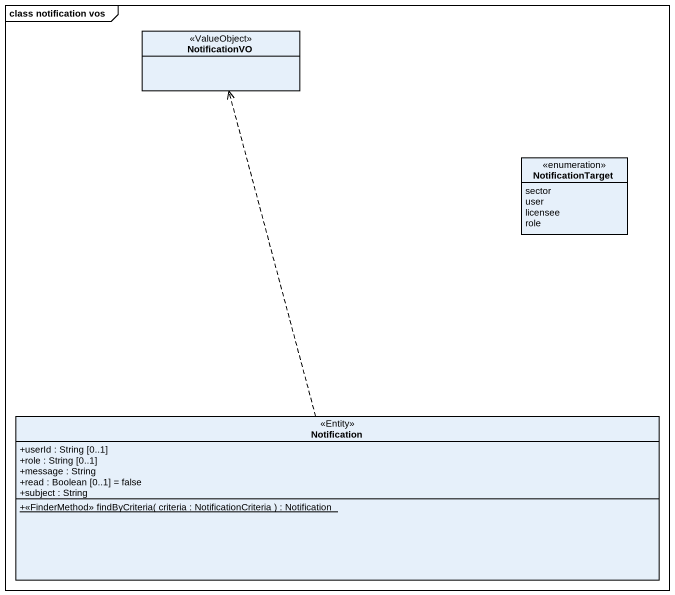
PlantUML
@startuml
mainframe class notification vos
hide circle
hide empty members
skinparam classAttributeIconSize 0
class NotificationVO <<ValueObject>>
enum NotificationTarget {
  sector
  user
  licensee
  role
}
class Notification <<Entity>> {
  +userId : String [0..1]
  +role : String [0..1]
  +message : String
  +read : Boolean [0..1] = false
  +subject : String
  {static} +<<FinderMethod>> findByCriteria( criteria : NotificationCriteria ) : Notification
}
Notification .up.> NotificationVO
@enduml
